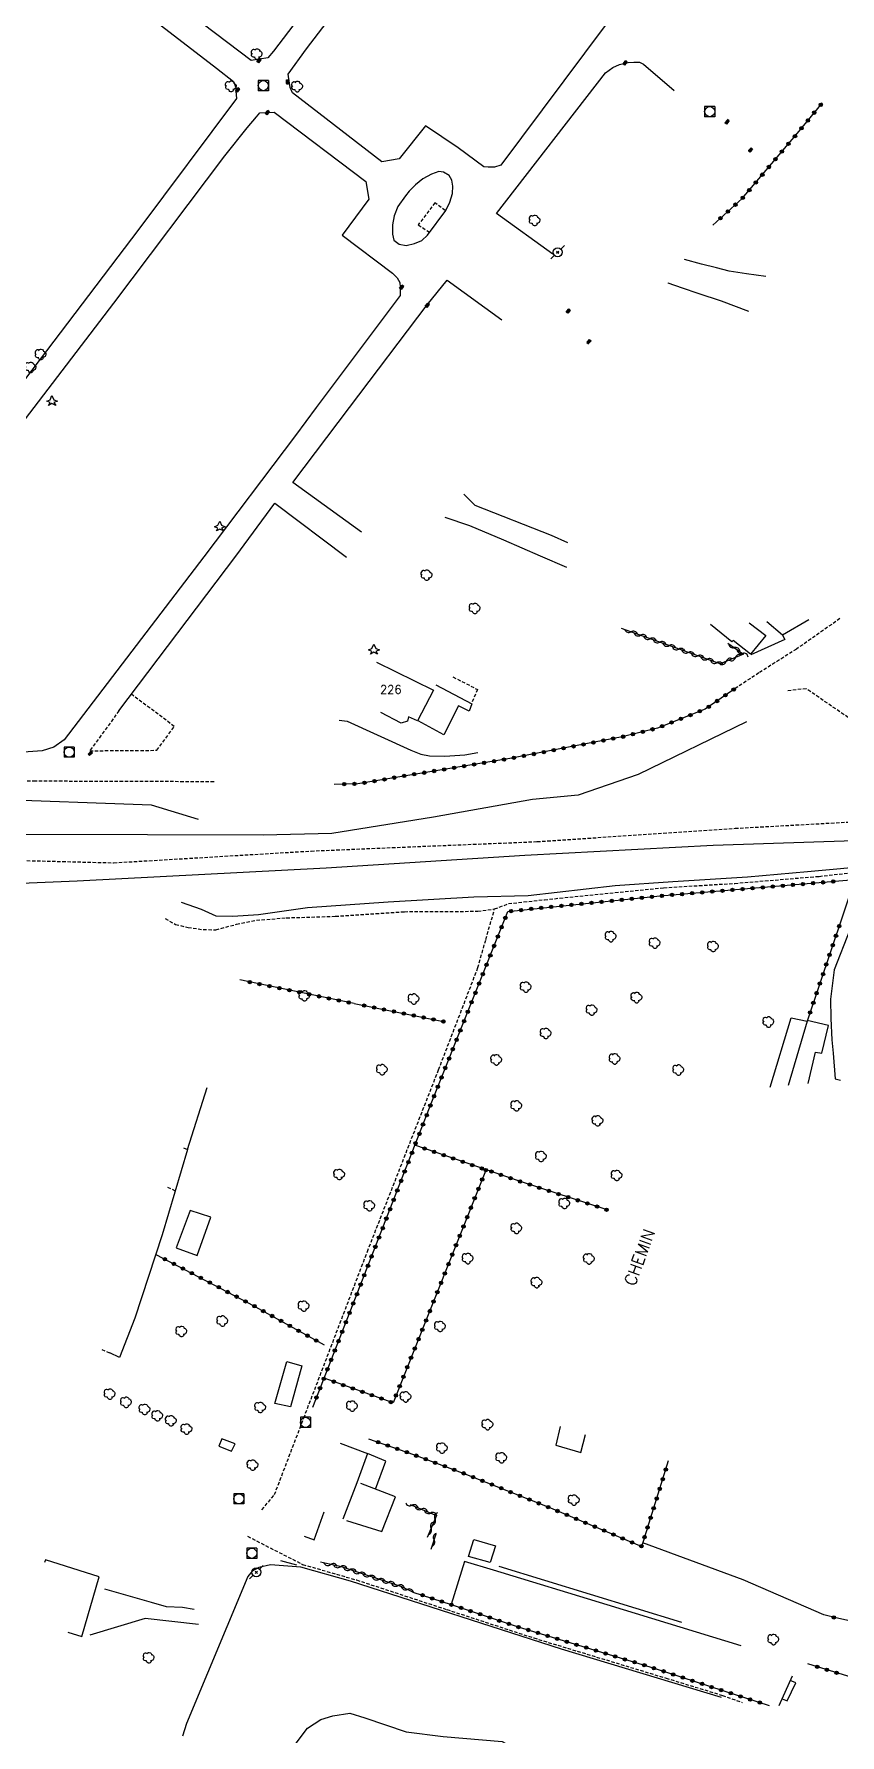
# Model space of a CAD drawing. Header units: millimetres. Extents: x 113000 to 114000, y 124000 to 125000.
# Drawn here: x 113452.6 to 113572.2, y 124478.1 to 124730.4 of the extents above; entities that cross this region are included whole.
import ezdxf
from ezdxf.enums import TextEntityAlignment as Align

# ---------------------------------------------------------------- set-up
doc = ezdxf.new("R2010")
doc.units = ezdxf.units.MM
doc.linetypes.add('DASHED', pattern=[0.75, 0.5, -0.25])
doc.layers.get('0').update_dxf_attribs({"linetype": 'CONTINUOUS'})
for name, color, linetype in [('W0008', 7, 'CONTINUOUS'), ('W0017', 7, 'CONTINUOUS'), ('W0070', 7, 'DASHED'), ('W0071', 7, 'CONTINUOUS'), ('W0101', 7, 'CONTINUOUS'), ('W0104', 1, 'CONTINUOUS'), ('W0112', 1, 'DASHED'), ('W0211', 2, 'CONTINUOUS'), ('W0214', 2, 'CONTINUOUS'), ('W0300', 7, 'CONTINUOUS'), ('W0303', 7, 'CONTINUOUS'), ('W0310', 3, 'CONTINUOUS'), ('W0322', 7, 'CONTINUOUS'), ('W0323', 7, 'CONTINUOUS'), ('W0330', 7, 'CONTINUOUS'), ('W0333', 7, 'CONTINUOUS'), ('W0401', 7, 'CONTINUOUS'), ('W0420', 7, 'CONTINUOUS'), ('W0473', 7, 'CONTINUOUS'), ('W0989', 7, 'CONTINUOUS'), ('W0991', 7, 'CONTINUOUS')]:
    doc.layers.add(name, color=color, linetype=linetype)
doc.styles.get("Standard").update_dxf_attribs({"font": 'romans.shx', "width": 0.85})

# ---------------------------------------------------------------- blocks, each defined once
blk = doc.blocks.new('T420')
for p, q in [((0.75, 0.75), (-0.75, 0.75)), ((-0.75, 0.75), (-0.75, -0.75)), ((0.75, 0.75), (0.75, -0.75)), ((0.75, -0.75), (-0.75, -0.75))]:
    blk.add_line(p, q)
blk.add_ellipse((0, 0), major_axis=(-0.53, 0.53), ratio=1, start_param=3.926991, end_param=10.210176)
blk = doc.blocks.new('T300')
for p, q in [((-0.8, 0.51), (-0.86, 0.34)), ((-0.86, 0.34), (-0.86, 0.17)), ((-0.86, 0.17), (-0.74, 0.06)), ((-0.69, 0.63), (-0.8, 0.51)), ((-0.8, -0.06), (-0.74, 0.06)), ((-0.74, 0.06), (-0.69, 0.11)), ((-0.57, 0.69), (-0.69, 0.63)), ((-0.46, 0.69), (-0.57, 0.69)), ((-0.29, 0.63), (-0.46, 0.69)), ((-0.29, 0.63), (-0.17, 0.74)), ((-0.23, 0.57), (-0.29, 0.63)), ((-0.17, 0.74), (-0.06, 0.8)), ((-0.06, 0.8), (0.06, 0.8)), ((0.06, 0.8), (0.23, 0.74)), ((0.23, 0.74), (0.34, 0.63)), ((0.34, 0.63), (0.4, 0.51)), ((0.46, 0.46), (0.34, 0.46)), ((0.4, 0.51), (0.4, 0.46)), ((0.57, 0.4), (0.46, 0.46)), ((0.57, 0.4), (0.69, 0.29)), ((0.69, 0.29), (0.74, 0.17)), ((0.74, 0.06), (0.69, -0.17)), ((0.74, 0.17), (0.74, 0.06)), ((-0.8, -0.17), (-0.8, -0.06)), ((-0.8, -0.23), (-0.8, -0.17)), ((-0.74, -0.34), (-0.8, -0.23)), ((-0.69, -0.4), (-0.74, -0.34)), ((-0.51, -0.46), (-0.69, -0.4)), ((-0.4, -0.46), (-0.51, -0.46)), ((-0.4, -0.46), (-0.34, -0.46)), ((-0.34, -0.46), (-0.34, -0.4)), ((-0.34, -0.51), (-0.34, -0.46)), ((-0.29, -0.63), (-0.34, -0.51)), ((-0.17, -0.74), (-0.29, -0.63)), ((-0.06, -0.8), (-0.17, -0.74)), ((0.06, -0.8), (-0.06, -0.8)), ((0.17, -0.74), (0.06, -0.8)), ((0.23, -0.69), (0.17, -0.74)), ((0.29, -0.46), (0.23, -0.46)), ((0.29, -0.63), (0.23, -0.69)), ((0.46, -0.4), (0.29, -0.46)), ((0.34, -0.51), (0.29, -0.63)), ((0.34, -0.51), (0.34, -0.46)), ((0.57, -0.34), (0.46, -0.4)), ((0.63, -0.29), (0.57, -0.34)), ((0.69, -0.17), (0.63, -0.29))]:
    blk.add_line(p, q)
blk = doc.blocks.new('T303')
for p, q in [((-0.77, 0), (-0.28, 0.21)), ((-0.28, -0.21), (-0.77, 0)), ((-0.28, 0.21), (0, 0.83)), ((0, 0.83), (0.28, 0.21)), ((0.28, 0.21), (0.83, 0)), ((0.83, 0), (0.28, -0.21)), ((-0.49, -0.63), (-0.28, -0.21)), ((0, -0.35), (-0.49, -0.63)), ((0.56, -0.63), (0, -0.35)), ((0.28, -0.21), (0.56, -0.63))]:
    blk.add_line(p, q)
blk = doc.blocks.new('T473')
for p, q in [((-0.166667, 0.166667), (0.166667, -0.166667)), ((-0.166667, -0.166667), (0.166667, 0.166667)), ((0.500001, 0.500001), (1.000002, 1.000002)), ((-1.000002, -1.000002), (-0.500001, -0.500001))]:
    blk.add_line(p, q)
blk.add_ellipse((0, 0), major_axis=(0.471405, 0.471405), ratio=1, start_param=5.4977871438, end_param=11.780972451)
blk = doc.blocks.new('T401')
for p, q in [((-0.3, 0.3), (0, 0.3)), ((-0.3, -0.25), (-0.3, 0.3)), ((-0.3, 0.15), (0, 0.15)), ((-0.3, 0), (0, 0)), ((0, 0.3), (0, -0.25)), ((-0.3, -0.15), (0, -0.15)), ((-0.3, -0.25), (-0.3, -0.3)), ((-0.3, -0.3), (0, -0.3)), ((0, -0.3), (0, -0.25))]:
    blk.add_line(p, q)
blk = doc.blocks.new('t323o')
at = {"color": 0, "linetype": 'Continuous'}
for radius in [0.25, 0.15]:
    blk.add_circle((0, 0), radius, dxfattribs=at)
blk = doc.blocks.new('t310o')
at = {"color": 0, "linetype": 'Continuous'}
for centre, start, end in [((-0.5, 0.38), 216.8699, 323.1304), ((0.5, -0.37), 36.8699, 143.1303)]:
    blk.add_arc(centre, 0.625, start, end, dxfattribs=at)
blk = doc.blocks.new('t322o')
at = {"color": 0, "linetype": 'Continuous'}
for radius in [0.25, 0.15]:
    blk.add_circle((0, 0), radius, dxfattribs=at)

msp = doc.modelspace()

# ---------------------------------------------------------------- linework, layer by layer
at = {"layer": 'W0008'}
msp.add_lwpolyline([(113491.62, 124503.26), (113489.27, 124503.91)], dxfattribs=at)
at = {"layer": 'W0017'}
for points in [[(113561.21, 124694.45), (113558.35, 124694.84), (113555.79, 124695.24), (113553.87, 124695.72), (113551.68, 124696.29), (113549.14, 124696.97)], [(113546.68, 124693.53), (113546.68, 124693.53), (113548.82, 124692.77), (113551.12, 124691.98), (113554.58, 124690.86), (113558.62, 124689.29)], [(113531.85, 124654.96), (113529.42, 124656.01), (113518.09, 124660.48), (113516.42, 124662.15)], [(113513.6, 124658.74), (113517.25, 124657.5), (113522.27, 124655.4), (113527.72, 124653.01), (113531.63, 124651.32)], [(113563.69, 124641.23), (113561.38, 124643.21)], [(113497.89, 124628.63), (113499.09, 124628.48), (113508.52, 124624.17), (113510, 124623.57), (113511.29, 124623.34), (113513.59, 124623.27), (113516.54, 124623.51), (113518.46, 124623.82)], [(113463.09, 124499.75), (113470.01, 124497.81), (113472.25, 124497.15), (113474.64, 124497.05), (113476.41, 124496.75)], [(113477.04, 124494.46), (113469.12, 124495.38), (113460.93, 124492.91)]]:
    msp.add_lwpolyline(points, dxfattribs=at)
at = {"layer": 'W0070'}
for points in [[(113439.58, 124608.1), (113464.44, 124607.47), (113493.73, 124609.22), (113505.77, 124609.73), (113527.29, 124610.61), (113556.65, 124612.59), (113586.28, 124614.21), (113609.96, 124614.75)], [(113472.1, 124599.2), (113473.62, 124598.32), (113475.52, 124597.89), (113477.74, 124597.56), (113479.62, 124597.54), (113482.69, 124598.35), (113485.65, 124598.95), (113490.06, 124599.31), (113497.33, 124599.53), (113507.59, 124600.22), (113518.47, 124600.28), (113520.96, 124600.62), (113523.04, 124601.42), (113528.38, 124602), (113546.05, 124603.77), (113556.6, 124604.42), (113569.1, 124605.46), (113576.38, 124606.28), (113583.35, 124607.34), (113587.01, 124607.95), (113591.25, 124607.82), (113595.55, 124607.49), (113600.37, 124607.48), (113608.17, 124608.39)], [(113486.44, 124511.49), (113488.31, 124513.75), (113492.66, 124525.12), (113502.09, 124549.79), (113512.65, 124576.77), (113518.49, 124591.92), (113519.67, 124596.11), (113520.96, 124600.62)], [(113484.32, 124507.56), (113492.48, 124503.39), (113500.48, 124501.08), (113513.88, 124496.69), (113526.78, 124492.48), (113546.4, 124486.52), (113554.76, 124483.96), (113557.7, 124482.91)]]:
    msp.add_lwpolyline(points, dxfattribs=at)
at = {"layer": 'W0071'}
for points in [[(113553.01, 124813.18), (113533.35, 124787.17), (113514.12, 124761.94), (113488.14, 124727.85), (113487.3, 124726.87), (113484.85, 124726.49), (113465.09, 124741.48), (113462.02, 124743.87), (113461.35, 124747.14), (113462.15, 124747.83), (113467.2, 124754.55), (113481.34, 124773.34), (113487.94, 124781.97), (113501.56, 124799.74), (113517.54, 124820.7), (113520.83, 124824.92), (113522.24, 124826.44), (113523.37, 124827.54), (113524.26, 124827.67), (113526.44, 124827.68), (113528.25, 124827.34), (113534.73, 124824.35), (113552.45, 124815.22)], [(113507.72, 124706.42), (113506.61, 124704.83), (113506.08, 124703.44), (113505.82, 124702.09), (113505.81, 124700.75), (113506.03, 124699.82), (113506.79, 124699.25), (113507.83, 124699.02), (113509.1, 124699.32), (113510.15, 124699.78), (113511.01, 124700.59), (113513.73, 124704.22), (113514.33, 124705.47), (113514.71, 124706.77), (113514.76, 124707.85), (113514.62, 124708.72), (113514.23, 124709.42), (113513.4, 124709.9), (113512.69, 124710), (113511.6, 124709.64), (113510.32, 124708.95), (113509.21, 124708.03), (113508.27, 124707.1)]]:
    msp.add_lwpolyline(points, close=True, dxfattribs=at)
for points in [[(113537.38, 124731.66), (113521.89, 124710.96), (113520.94, 124710.65), (113520, 124710.64), (113519.39, 124710.73), (113515.55, 124713.52), (113510.71, 124716.82), (113506.79, 124711.88), (113504.21, 124711.48), (113490.96, 124721.71), (113490.63, 124722.48), (113490.54, 124723.12), (113490.35, 124724.48), (113493.05, 124728.21), (113516.65, 124759.08)], [(113406.58, 124675), (113410.54, 124680.29), (113428.22, 124703.46), (113448.41, 124730.16), (113456.29, 124740.44), (113456.98, 124740.71), (113458.01, 124740.88), (113458.74, 124740.88), (113459.62, 124740.62), (113460.79, 124740.05), (113462.55, 124738.58), (113479.7, 124725.36), (113482.2, 124723.39), (113482.55, 124722.47), (113482.56, 124721.92), (113482.66, 124720.84), (113468.17, 124701.45), (113448.12, 124675)], [(113529.6, 124697.78), (113521.27, 124703.78), (113537.4, 124724.67), (113538.5, 124725.47), (113539.5, 124725.89), (113540.76, 124726.21), (113541.63, 124726.26), (113542.45, 124726.24), (113543.07, 124725.96), (113547.59, 124722.04)], [(113452.64, 124675), (113464.49, 124690.51), (113480.96, 124712.33), (113484.23, 124716.49), (113485.62, 124718.13), (113486.13, 124718.73), (113488.25, 124718.8), (113501.85, 124708.55), (113502.32, 124705.94), (113498.34, 124700.57)], [(113498.34, 124700.57), (113505.8, 124694.94), (113506.49, 124694.26), (113506.88, 124693.57), (113506.97, 124692.85), (113506.95, 124691.65), (113494.51, 124675)], [(113499.45, 124675), (113510.96, 124690.22), (113513.91, 124693.92), (113522.05, 124688.02)], [(113494.51, 124675), (113491.43, 124670.88), (113477.82, 124652.85), (113457.1, 124625.7), (113455.55, 124624.64), (113453.84, 124624.06), (113449.69, 124623.78), (113438.28, 124623.71), (113422.05, 124623.97), (113417.44, 124624.01), (113416.49, 124624.37), (113415.89, 124624.83), (113415.56, 124625.54), (113415.47, 124626.31), (113426.78, 124640.67), (113444.46, 124664.31), (113452.64, 124675)], [(113501.24, 124656.53), (113491.05, 124663.89), (113499.45, 124675)], [(113465.23, 124630.02), (113482.58, 124652.98), (113488.35, 124660.83), (113499.01, 124652.83)]]:
    msp.add_lwpolyline(points, dxfattribs=at)
at = {"layer": 'W0101'}
for points in [[(113503.42, 124637.25), (113511.9, 124633.06), (113509.54, 124628.51), (113508.21, 124629.11), (113508.05, 124628.49), (113507.12, 124628.19), (113504.1, 124629.79)], [(113498.06, 124521.38), (113502.13, 124519.86), (113500.51, 124515.48)], [(113500.51, 124515.48), (113498.46, 124510.11)]]:
    msp.add_lwpolyline(points, dxfattribs=at)
at = {"layer": 'W0104'}
for points in [[(113558.74, 124643.09), (113561.23, 124641.2), (113558.96, 124638.4), (113556.34, 124640.47), (113556.15, 124640.26), (113552.98, 124642.83)], [(113512.23, 124633.89), (113517.58, 124631.03), (113517.17, 124629.98), (113515.61, 124630.77), (113513.45, 124626.45), (113509.62, 124628.55)], [(113561.85, 124574.17), (113564.99, 124584.46), (113567.35, 124584), (113564.54, 124574.44)], [(113567.49, 124574.73), (113568.58, 124579.37), (113569.54, 124579.22), (113570.52, 124583.34), (113567.33, 124584.06)], [(113530.7, 124523.87), (113530.05, 124521.06), (113533.74, 124519.98), (113534.47, 124522.68)], [(113503.29, 124514.54), (113504.84, 124518.71), (113502.13, 124519.86)], [(113498.99, 124509.91), (113504.24, 124508.26), (113506.28, 124513.41), (113501.1, 124515.37)], [(113492.73, 124507.6), (113494.19, 124507.03), (113495.7, 124511.17)], [(113462.29, 124501.57), (113454.31, 124504.05), (113454.2, 124503.67)], [(113457.63, 124493.32), (113459.7, 124492.7), (113462.29, 124501.57)], [(113563.63, 124483.44), (113564.4, 124483.13), (113565.65, 124485.83), (113564.84, 124486.15)]]:
    msp.add_lwpolyline(points, dxfattribs=at)
for points in [[(113478.84, 124554.91), (113475.79, 124555.91), (113473.73, 124550.34), (113476.83, 124549.22)], [(113490.16, 124533.49), (113492.37, 124532.85), (113490.69, 124526.78), (113488.38, 124527.28)], [(113480.51, 124522.01), (113480.06, 124520.92), (113481.94, 124520.18), (113482.45, 124521.29), (113480.51, 124522.01)], [(113517.88, 124507.07), (113521.08, 124506.16), (113520.31, 124503.67), (113517.1, 124504.58), (113517.88, 124507.07)]]:
    msp.add_lwpolyline(points, close=True, dxfattribs=at)
at = {"layer": 'W0112'}
for points in [[(113513.62, 124704.24), (113512.1, 124705.38), (113509.64, 124702.11), (113511.31, 124701)], [(113572.21, 124643.7), (113565.76, 124639.17), (113560.18, 124635.64), (113556.95, 124633.52)], [(113514.77, 124635.06), (113518.43, 124633.18), (113517.5, 124631.06)], [(113465.23, 124630.02), (113460.9, 124624.09), (113470.84, 124624.16), (113473.44, 124627.71), (113467.08, 124632.47)], [(113609.29, 124626.37), (113584.03, 124625.27), (113579.43, 124625.52), (113579.43, 124625.52), (113578.98, 124625.67), (113575.29, 124627.74), (113567.22, 124633.29), (113564.29, 124632.98)], [(113479.33, 124619.49), (113452.85, 124619.57), (113422.41, 124619.84), (113399.7, 124621.57), (113375.66, 124623.32), (113363.13, 124624.51), (113346.38, 124626.33), (113323.17, 124630.55)], [(113472.44, 124559.37), (113473.57, 124558.83)], [(113462.7, 124535.29), (113463.88, 124534.76)]]:
    msp.add_lwpolyline(points, dxfattribs=at)
at = {"layer": 'W0211'}
for points in [[(113477.03, 124613.9), (113470.08, 124616.03), (113445.42, 124616.89), (113413.77, 124617.18), (113399.81, 124618.93), (113385.16, 124620.03), (113362.33, 124622.62), (113336.08, 124625.93), (113318.64, 124628.04), (113315.95, 124620.86)], [(113474.44, 124601.62), (113477.42, 124600.61), (113479.59, 124599.62), (113482.12, 124599.54), (113485.93, 124599.81), (113493.18, 124600.86), (113505.18, 124601.67), (113517.86, 124602.43), (113525.93, 124602.61), (113538.83, 124604.1), (113547.43, 124604.71), (113558.49, 124605.4), (113567.4, 124606.2), (113577.67, 124607.1), (113586.31, 124608.41), (113591.43, 124608.34), (113601.01, 124608.39), (113608.31, 124608.99)], [(113489.36, 124471.89), (113489.75, 124473.38), (113491.53, 124476.87), (113493.22, 124479.12), (113495.16, 124480.4), (113496.98, 124480.95), (113499.49, 124481.34), (113501.69, 124480.61), (113507.82, 124478.57), (113513.35, 124477.85), (113522.09, 124477.13), (113525.22, 124475.37), (113529.81, 124472.38), (113540.29, 124464.86), (113542.49, 124461.93), (113544.14, 124458.65), (113544.78, 124456.76), (113545.37, 124454.34)]]:
    msp.add_lwpolyline(points, dxfattribs=at)
at = {"layer": 'W0214'}
for points in [[(113558.35, 124628.37), (113542.25, 124620.59), (113533.35, 124617.51), (113526.6, 124616.87), (113511.9, 124614.22), (113496.83, 124611.83), (113486.62, 124611.57), (113469.47, 124611.63), (113438.71, 124611.65), (113418.26, 124612.08), (113399.6, 124611.58), (113390.88, 124612.24), (113376.61, 124614.08), (113366.87, 124615.69), (113343.94, 124619.31), (113329.1, 124621.77), (113323.13, 124620.42)], [(113607.97, 124611.14), (113581.78, 124610.96), (113553.39, 124610.05), (113525.47, 124608.53), (113495.95, 124606.69), (113459.01, 124604.75), (113443.6, 124604.08), (113418.98, 124605.61), (113401.84, 124606.11), (113395.47, 124602.95), (113389.64, 124600.48), (113387.16, 124599.76), (113371.31, 124597.07), (113358.9, 124594.26), (113350.68, 124592.27), (113337.68, 124587.44), (113329.18, 124583.24), (113328.38, 124582.89)], [(113609.54, 124605.23), (113592.7, 124602.63), (113585.08, 124601.33), (113582.02, 124600.58), (113577.97, 124599.75), (113575.43, 124599.22), (113573.65, 124597.51), (113571.33, 124591.59), (113570.8, 124587.26), (113570.87, 124584.36), (113571.01, 124581.22), (113571.18, 124579.22), (113571.49, 124575.42), (113572.28, 124575.21)], [(113554.63, 124483.64), (113530.87, 124490.82), (113499.56, 124500.91), (113492.21, 124503), (113487.69, 124503.31), (113485.98, 124502.94), (113485.01, 124502.38), (113484.33, 124501.61), (113475.25, 124479.81), (113474.68, 124477.9)]]:
    msp.add_lwpolyline(points, dxfattribs=at)
at = {"layer": 'W0303'}
for points in [[(113567.58, 124643.49), (113563.69, 124641.24), (113564.01, 124640.61), (113558.97, 124638.31)], [(113548.77, 124494.75), (113521.66, 124503.08)]]:
    msp.add_lwpolyline(points, dxfattribs=at)
at = {"layer": 'W0310'}
for points in [[(113555.55, 124640.07), (113557.92, 124638.42), (113554.42, 124636.98), (113539.81, 124642.24)], [(113508.43, 124512.27), (113512.34, 124510.65), (113510.95, 124507.38)], [(113512.24, 124507.86), (113511.51, 124505.62)], [(113508.85, 124499.28), (113507.22, 124500.06), (113498.26, 124503.01), (113495.15, 124503.7)]]:
    msp.add_lwpolyline(points, dxfattribs=at)
at = {"layer": 'W0322'}
msp.add_lwpolyline([(113556.95, 124633.52), (113552.22, 124630.27), (113545.12, 124627.45), (113539.9, 124626.15), (113523.24, 124622.93), (113509.29, 124620.64), (113500.67, 124619.18), (113497.16, 124619.11)], dxfattribs=at)
at = {"layer": 'W0323'}
for points in [[(113553.35, 124702.07), (113557.7, 124706.01), (113565.64, 124715.39), (113569.62, 124720.23)], [(113493.97, 124526.74), (113500.33, 124542.94), (113507.51, 124561.38), (113511.75, 124572.27), (113522.94, 124600.27), (113545.54, 124602.55), (113574.42, 124604.97), (113567.35, 124584)], [(113500.13, 124586.58), (113483.16, 124590.09)], [(113500.13, 124586.58), (113513.64, 124583.88)], [(113537.8, 124555.94), (113524.64, 124560.23), (113509.15, 124565.57)], [(113519.71, 124561.98), (113511.23, 124540.65), (113505.89, 124527.36), (113495.69, 124531)], [(113470.72, 124549.36), (113484.5, 124542.16), (113495.68, 124535.94)], [(113502.27, 124522.01), (113508.95, 124519.67), (113516.54, 124516.84), (113529.24, 124511.76), (113542.79, 124506.06), (113546.78, 124518.79)], [(113508.85, 124499.27), (113514.5, 124497.42), (113524.46, 124494.12), (113544.64, 124487.99), (113554.82, 124484.66), (113561.7, 124482.44)], [(113580.59, 124493.44), (113571.83, 124495.4), (113569.84, 124495.89)], [(113575.97, 124486.02), (113567.42, 124488.64)]]:
    msp.add_lwpolyline(points, dxfattribs=at)
at = {"layer": 'W0330'}
for points in [[(113475.4, 124564.96), (113478.3, 124574.15)], [(113474.8, 124565.21), (113475.4, 124564.96), (113471.65, 124552.26), (113467.58, 124539.92), (113465.31, 124534.07), (113463.88, 124534.76)], [(113569.84, 124495.89), (113557.87, 124501.09), (113542.95, 124506.61)], [(113557.54, 124491.31), (113537.68, 124497.39), (113520.8, 124502.53), (113516.48, 124503.83), (113514.5, 124497.42)]]:
    msp.add_lwpolyline(points, dxfattribs=at)
at = {"layer": 'W0333'}
msp.add_lwpolyline([(113563.2, 124482.46), (113565.16, 124486.87)], dxfattribs=at)

# ---------------------------------------------------------------- block references
at = {"layer": 'W0300'}
for p in [(113485.71, 124727.42), (113481.87, 124722.65), (113491.7, 124722.61), (113526.93, 124702.76), (113452.14, 124680.96), (113453.63, 124682.86), (113510.9, 124650.13), (113518.05, 124645.21), (113538.23, 124596.52), (113544.76, 124595.56), (113553.41, 124595.04), (113492.76, 124587.72), (113525.62, 124589.03), (113542.05, 124587.47), (113508.98, 124587.26), (113535.39, 124585.62), (113561.63, 124583.85), (113528.59, 124582.16), (113521.24, 124578.22), (113538.8, 124578.37), (113504.28, 124576.78), (113548.25, 124576.73), (113524.23, 124571.41), (113536.27, 124569.18), (113527.87, 124563.9), (113497.94, 124561.23), (113539.1, 124561.09), (113502.41, 124556.58), (113531.34, 124556.92), (113524.24, 124553.24), (113517.01, 124548.75), (113534.99, 124548.7), (113527.22, 124545.19), (113480.6, 124539.49), (113492.67, 124541.7), (113474.51, 124537.95), (113512.89, 124538.68), (113463.89, 124528.66), (113466.31, 124527.43), (113499.85, 124526.85), (113507.78, 124528.23), (113469.06, 124526.38), (113470.95, 124525.43), (113472.96, 124524.68), (113486.22, 124526.68), (113475.28, 124523.46), (113519.94, 124524.12), (113513.18, 124520.64), (113485.08, 124518.11), (113522.01, 124519.2), (113532.75, 124512.93), (113562.36, 124492.23), (113469.67, 124489.54)]:
    msp.add_blockref('T300', p, dxfattribs=at)
at = {"layer": 'W0303'}
for p in [(113455.28, 124675.96), (113480.18, 124657.33), (113503.04, 124639.05)]:
    msp.add_blockref('T303', p, dxfattribs=at)
at = {"layer": 'W0310'}
for p, rotation in [((113541.22, 124641.73), 160.2251824369354), ((113542.63, 124641.22), 160.2251824369354), ((113544.04, 124640.71), 160.2251824369354), ((113545.46, 124640.21), 160.2251824369354), ((113546.87, 124639.7), 160.2251824369354), ((113548.28, 124639.19), 160.2251824369354), ((113549.69, 124638.68), 160.2251824369354), ((113551.1, 124638.18), 160.2251824369354), ((113556.53, 124639.39), 325.1281203890508), ((113557.76, 124638.53), 325.1281203890508), ((113552.51, 124637.67), 160.2251824369354), ((113553.93, 124637.16), 160.2251824369354), ((113555.32, 124637.35), 202.3925019384293), ((113556.71, 124637.92), 202.3925019384293), ((113508.7, 124512.16), 337.4864563495949), ((113510.09, 124511.59), 337.4864563495949), ((113511.47, 124511.01), 337.4864563495949), ((113512.12, 124510.14), 247.0189098339944), ((113511.53, 124508.76), 247.0189098339944), ((113511.97, 124507.04), 252.1481161114498), ((113496.61, 124503.37), 167.5922299087114), ((113498.08, 124503.05), 167.5922299087114), ((113499.51, 124502.6), 161.7878712430297), ((113500.93, 124502.13), 161.7878712430297), ((113502.36, 124501.66), 161.7878712430297), ((113503.78, 124501.19), 161.7878712430297), ((113505.21, 124500.73), 161.7878712430297), ((113506.63, 124500.26), 161.7878712430297), ((113508.01, 124499.68), 154.3385037529606)]:
    msp.add_blockref('t310o', p, dxfattribs=dict(at, rotation=rotation))
at = {"layer": 'W0322'}
for p, rotation in [((113553.97, 124631.47), 214.5398773752845), ((113555.21, 124632.32), 214.5398773752845), ((113556.44, 124633.17), 214.5398773752845), ((113547.22, 124628.29), 201.6231961278681), ((113548.62, 124628.84), 201.6231961278681), ((113550.01, 124629.39), 201.6231961278681), ((113551.41, 124629.95), 201.6231961278681), ((113552.74, 124630.62), 214.5398773752845), ((113538.57, 124625.89), 190.9339674133392), ((113540.04, 124626.18), 194.0362434678888), ((113541.49, 124626.55), 194.0362434678888), ((113542.95, 124626.91), 194.0362434678888), ((113544.41, 124627.27), 194.0362434678888), ((113545.83, 124627.73), 201.6231961278681), ((113525.31, 124623.33), 190.9339674133392), ((113526.79, 124623.61), 190.9339674133392), ((113528.26, 124623.9), 190.9339674133392), ((113529.73, 124624.18), 190.9339674133392), ((113531.2, 124624.47), 190.9339674133392), ((113532.68, 124624.75), 190.9339674133392), ((113534.15, 124625.04), 190.9339674133392), ((113535.62, 124625.32), 190.9339674133392), ((113537.1, 124625.61), 190.9339674133392), ((113510.52, 124620.84), 189.3190547372702), ((113512, 124621.09), 189.3190547372702), ((113513.48, 124621.33), 189.3190547372702), ((113514.96, 124621.57), 189.3190547372702), ((113516.44, 124621.81), 189.3190547372702), ((113517.92, 124622.06), 189.3190547372702), ((113519.4, 124622.3), 189.3190547372702), ((113520.88, 124622.54), 189.3190547372702), ((113522.36, 124622.79), 189.3190547372702), ((113523.84, 124623.05), 190.9339674133392), ((113498.66, 124619.14), 181.1098648674638), ((113500.16, 124619.17), 181.1098648674638), ((113501.65, 124619.34), 189.6520533473929), ((113503.13, 124619.59), 189.6520533473929), ((113504.61, 124619.84), 189.6520533473929), ((113506.08, 124620.1), 189.6520533473929), ((113507.56, 124620.35), 189.6520533473929), ((113509.04, 124620.6), 189.6520533473929)]:
    msp.add_blockref('t322o', p, dxfattribs=dict(at, rotation=rotation))
at = {"layer": 'W0323'}
for p, rotation in [((113569.35, 124719.91), 50.59655965721383), ((113567.45, 124717.59), 50.59655965721383), ((113568.4, 124718.75), 50.59655965721383), ((113564.57, 124714.13), 49.74009383044844), ((113565.54, 124715.27), 49.74009383044844), ((113566.5, 124716.43), 50.59655965721383), ((113562.63, 124711.84), 49.74009383044844), ((113563.6, 124712.98), 49.74009383044844), ((113560.69, 124709.55), 49.74009383044844), ((113561.66, 124710.69), 49.74009383044844), ((113558.76, 124707.26), 49.74009383044844), ((113559.73, 124708.4), 49.74009383044844), ((113555.58, 124704.09), 42.2099883821461), ((113556.69, 124705.1), 42.2099883821461), ((113557.79, 124706.12), 49.74009383044844), ((113554.47, 124703.08), 42.2099883821461), ((113551.78, 124603.07), 4.776772759829028), ((113553.27, 124603.2), 4.776772759829028), ((113554.77, 124603.32), 4.776772759829028), ((113556.26, 124603.45), 4.776772759829028), ((113557.76, 124603.57), 4.776772759829028), ((113559.25, 124603.7), 4.776772759829028), ((113560.75, 124603.82), 4.776772759829028), ((113562.24, 124603.95), 4.776772759829028), ((113563.73, 124604.07), 4.776772759829028), ((113565.23, 124604.2), 4.776772759829028), ((113566.72, 124604.32), 4.776772759829028), ((113568.22, 124604.45), 4.776772759829028), ((113569.71, 124604.57), 4.776772759829028), ((113571.21, 124604.7), 4.776772759829028), ((113526.4, 124600.62), 5.779628095716437), ((113527.89, 124600.77), 5.779628095716437), ((113529.38, 124600.92), 5.779628095716437), ((113530.87, 124601.07), 5.779628095716437), ((113532.37, 124601.22), 5.779628095716437), ((113533.86, 124601.37), 5.779628095716437), ((113535.35, 124601.52), 5.779628095716437), ((113536.84, 124601.67), 5.779628095716437), ((113538.34, 124601.82), 5.779628095716437), ((113539.83, 124601.98), 5.779628095716437), ((113541.32, 124602.13), 5.779628095716437), ((113542.81, 124602.28), 5.779628095716437), ((113544.3, 124602.43), 5.779628095716437), ((113545.8, 124602.57), 4.776772759829028), ((113547.29, 124602.7), 4.776772759829028), ((113548.79, 124602.82), 4.776772759829028), ((113550.28, 124602.95), 4.776772759829028), ((113522, 124597.92), 68.21093980627766), ((113522.56, 124599.31), 68.21093980627766), ((113523.41, 124600.31), 5.779628095716437), ((113524.9, 124600.46), 5.779628095716437), ((113572.1, 124598.08), 251.3473033776596), ((113521.45, 124596.53), 68.21093980627766), ((113571.62, 124596.65), 251.3473033776596), ((113520.33, 124593.74), 68.21093980627766), ((113520.89, 124595.13), 68.21093980627766), ((113570.66, 124593.81), 251.3473033776596), ((113571.14, 124595.23), 251.3473033776596), ((113519.22, 124590.96), 68.21093980627766), ((113519.78, 124592.35), 68.21093980627766), ((113569.7, 124590.97), 251.3473033776596), ((113570.18, 124592.39), 251.3473033776596), ((113484.63, 124589.78), 168.3373149711343), ((113486.1, 124589.48), 168.3373149711343), ((113487.57, 124589.18), 168.3373149711343), ((113489.04, 124588.87), 168.3373149711343), ((113490.51, 124588.57), 168.3373149711343), ((113491.98, 124588.27), 168.3373149711343), ((113493.45, 124587.96), 168.3373149711343), ((113518.11, 124588.17), 68.21093980627766), ((113518.66, 124589.56), 68.21093980627766), ((113568.74, 124588.13), 251.3473033776596), ((113569.22, 124589.55), 251.3473033776596), ((113494.92, 124587.66), 168.3373149711343), ((113496.38, 124587.36), 168.3373149711343), ((113497.85, 124587.05), 168.3373149711343), ((113499.32, 124586.75), 168.3373149711343), ((113501.6, 124586.29), 348.6827253646651), ((113503.08, 124585.99), 348.6827253646651), ((113504.55, 124585.7), 348.6827253646651), ((113506.02, 124585.41), 348.6827253646651), ((113516.99, 124585.38), 68.21093980627766), ((113517.55, 124586.78), 68.21093980627766), ((113568.26, 124586.71), 251.3473033776596), ((113507.49, 124585.11), 348.6827253646651), ((113508.96, 124584.82), 348.6827253646651), ((113510.43, 124584.52), 348.6827253646651), ((113511.9, 124584.23), 348.6827253646651), ((113513.37, 124583.93), 348.6827253646651), ((113516.44, 124583.99), 68.21093980627766), ((113567.78, 124585.28), 251.3473033776596), ((113515.32, 124581.21), 68.21093980627766), ((113515.88, 124582.6), 68.21093980627766), ((113514.21, 124578.42), 68.21093980627766), ((113514.76, 124579.81), 68.21093980627766), ((113513.09, 124575.63), 68.21093980627766), ((113513.65, 124577.03), 68.21093980627766), ((113511.98, 124572.85), 68.21093980627766), ((113512.54, 124574.24), 68.21093980627766), ((113511.43, 124571.45), 68.73146169816782), ((113510.34, 124568.66), 68.73146169816782), ((113510.89, 124570.05), 68.73146169816782), ((113509.25, 124565.86), 68.73146169816782), ((113509.8, 124567.26), 68.73146169816782), ((113508.17, 124563.07), 68.73146169816782), ((113508.71, 124564.46), 68.73146169816782), ((113510.57, 124565.08), 160.9876216616406), ((113511.99, 124564.59), 160.9876216616406), ((113513.41, 124564.1), 160.9876216616406), ((113514.82, 124563.61), 160.9876216616406), ((113516.24, 124563.12), 160.9876216616406), ((113517.66, 124562.63), 160.9876216616406), ((113507.08, 124560.27), 68.72056593863033), ((113507.62, 124561.67), 68.73146169816782), ((113519.08, 124562.14), 160.9876216616406), ((113519.12, 124560.49), 248.3195525709078), ((113519.67, 124561.88), 248.3195525709078), ((113520.5, 124561.66), 160.9876216616406), ((113521.91, 124561.17), 160.9876216616406), ((113523.33, 124560.68), 160.9876216616406), ((113524.75, 124560.19), 161.9563795561231), ((113506.53, 124558.87), 68.72056593863033), ((113518.01, 124557.7), 248.3195525709078), ((113518.56, 124559.1), 248.3195525709078), ((113526.18, 124559.73), 161.9563795561231), ((113527.6, 124559.26), 161.9563795561231), ((113529.03, 124558.8), 161.9563795561231), ((113530.46, 124558.33), 161.9563795561231), ((113531.88, 124557.87), 161.9563795561231), ((113505.45, 124556.08), 68.72056593863033), ((113505.99, 124557.47), 68.72056593863033), ((113517.46, 124556.31), 248.3195525709078), ((113533.31, 124557.4), 161.9563795561231), ((113534.74, 124556.94), 161.9563795561231), ((113536.16, 124556.47), 161.9563795561231), ((113537.59, 124556.01), 161.9563795561231), ((113504.36, 124553.28), 68.72056593863033), ((113504.9, 124554.68), 68.72056593863033), ((113516.35, 124553.52), 248.3195525709078), ((113516.9, 124554.92), 248.3195525709078), ((113503.27, 124550.49), 68.72056593863033), ((113503.81, 124551.88), 68.72056593863033), ((113515.24, 124550.73), 248.3195525709078), ((113515.79, 124552.13), 248.3195525709078), ((113472.05, 124548.66), 332.4130956342878), ((113473.38, 124547.97), 332.4130956342878), ((113502.18, 124547.69), 68.72056593863033), ((113502.72, 124549.09), 68.72056593863033), ((113514.13, 124547.95), 248.3195525709078), ((113514.68, 124549.34), 248.3195525709078), ((113474.71, 124547.28), 332.4130956342878), ((113476.04, 124546.58), 332.4130956342878), ((113477.37, 124545.89), 332.4130956342878), ((113478.7, 124545.19), 332.4130956342878), ((113501.63, 124546.29), 68.72056593863033), ((113513.02, 124545.16), 248.3195525709078), ((113513.58, 124546.55), 248.3195525709078), ((113480.03, 124544.5), 332.4130956342878), ((113481.36, 124543.8), 332.4130956342878), ((113482.69, 124543.11), 332.4130956342878), ((113484.02, 124542.41), 332.4130956342878), ((113500.55, 124543.5), 68.72056593863033), ((113501.09, 124544.89), 68.72056593863033), ((113512.47, 124543.76), 248.3195525709078), ((113485.34, 124541.7), 330.9175452386754), ((113486.65, 124540.97), 330.9175452386754), ((113487.96, 124540.24), 330.9175452386754), ((113499.45, 124540.7), 68.56058251089111), ((113500, 124542.1), 68.56058251089111), ((113511.36, 124540.98), 248.3195525709078), ((113511.91, 124542.37), 248.3195525709078), ((113489.27, 124539.51), 330.9175452386754), ((113490.58, 124538.78), 330.9175452386754), ((113491.89, 124538.05), 330.9175452386754), ((113498.35, 124537.91), 68.56058251089111), ((113498.9, 124539.31), 68.56058251089111), ((113510.24, 124538.19), 248.1005335504326), ((113510.8, 124539.58), 248.1005335504326), ((113493.2, 124537.32), 330.9175452386754), ((113494.51, 124536.59), 330.9175452386754), ((113497.26, 124535.12), 68.56058251089111), ((113497.81, 124536.52), 68.56058251089111), ((113509.12, 124535.41), 248.1005335504326), ((113509.68, 124536.8), 248.1005335504326), ((113496.16, 124532.33), 68.56058251089111), ((113496.71, 124533.72), 68.56058251089111), ((113508, 124532.63), 248.1005335504326), ((113508.56, 124534.02), 248.1005335504326), ((113495.61, 124530.93), 68.56058251089111), ((113497.1, 124530.5), 160.3718057426632), ((113498.52, 124529.99), 160.3718057426632), ((113506.88, 124529.84), 248.1005335504326), ((113507.44, 124531.23), 248.1005335504326), ((113494.52, 124528.14), 68.56058251089111), ((113495.06, 124529.53), 68.56058251089111), ((113499.93, 124529.49), 160.3718057426632), ((113501.34, 124528.98), 160.3718057426632), ((113502.75, 124528.48), 160.3718057426632), ((113504.17, 124527.98), 160.3718057426632), ((113505.58, 124527.47), 160.3718057426632), ((113506.33, 124528.45), 248.1005335504326), ((113503.69, 124521.51), 340.7023129678067), ((113505.1, 124521.02), 340.7023129678067), ((113506.52, 124520.52), 340.7023129678067), ((113507.94, 124520.02), 340.7023129678067), ((113509.35, 124519.52), 339.5706821635367), ((113510.75, 124519), 339.5706821635367), ((113512.16, 124518.47), 339.5706821635367), ((113513.57, 124517.95), 339.5706821635367), ((113514.97, 124517.43), 339.5706821635367), ((113546.37, 124517.46), 72.55908791468221), ((113516.38, 124516.9), 339.5706821635367), ((113517.77, 124516.35), 338.1791394681373), ((113519.16, 124515.79), 338.1791394681373), ((113520.56, 124515.23), 338.1791394681373), ((113521.95, 124514.68), 338.1791394681373), ((113545.92, 124516.03), 72.55908791468221), ((113523.34, 124514.12), 338.1791394681373), ((113524.73, 124513.56), 338.1791394681373), ((113526.13, 124513), 338.1791394681373), ((113527.52, 124512.45), 338.1791394681373), ((113545.02, 124513.17), 72.55908791468221), ((113545.47, 124514.6), 72.55908791468221), ((113528.91, 124511.89), 338.1791394681373), ((113530.3, 124511.31), 337.1816595839185), ((113531.68, 124510.73), 337.1816595839185), ((113533.06, 124510.15), 337.1816595839185), ((113544.12, 124510.3), 72.55908791468221), ((113544.57, 124511.74), 72.55908791468221), ((113534.44, 124509.57), 337.1816595839185), ((113535.83, 124508.99), 337.1816595839185), ((113537.21, 124508.4), 337.1816595839185), ((113538.59, 124507.82), 337.1816595839185), ((113539.97, 124507.24), 337.1816595839185), ((113543.22, 124507.44), 72.55908791468221), ((113543.67, 124508.87), 72.55908791468221), ((113541.36, 124506.66), 337.1816595839185), ((113542.74, 124506.08), 337.1816595839185), ((113510.28, 124498.81), 341.8270355825138), ((113511.7, 124498.34), 341.8270355825138), ((113513.13, 124497.87), 341.8270355825138), ((113514.55, 124497.4), 341.6513659348955), ((113515.98, 124496.93), 341.6513659348955), ((113517.4, 124496.46), 341.6513659348955), ((113518.82, 124495.99), 341.6513659348955), ((113520.25, 124495.51), 341.6513659348955), ((113521.67, 124495.04), 341.6513659348955), ((113523.09, 124494.57), 341.6513659348955), ((113571.3, 124495.53), 166.2005146031094), ((113524.52, 124494.1), 343.0990475544288), ((113525.95, 124493.66), 343.0990475544288), ((113527.39, 124493.23), 343.0990475544288), ((113528.82, 124492.79), 343.0990475544288), ((113530.26, 124492.36), 343.0990475544288), ((113531.69, 124491.92), 343.0990475544288), ((113533.13, 124491.48), 343.0990475544288), ((113534.56, 124491.05), 343.0990475544288), ((113536, 124490.61), 343.0990475544288), ((113537.44, 124490.17), 343.0990475544288), ((113538.87, 124489.74), 343.0990475544288), ((113540.31, 124489.3), 343.0990475544288), ((113541.74, 124488.87), 343.0990475544288), ((113543.18, 124488.43), 343.0990475544288), ((113544.61, 124487.99), 343.0990475544288), ((113546.04, 124487.53), 341.9270355205093), ((113547.46, 124487.06), 341.9270355205093), ((113568.85, 124488.2), 162.9622322044735), ((113570.28, 124487.76), 162.9622322044735), ((113571.72, 124487.32), 162.9622322044735), ((113548.89, 124486.6), 341.9270355205093), ((113550.32, 124486.13), 341.9270355205093), ((113551.74, 124485.67), 341.9270355205093), ((113553.17, 124485.2), 341.9270355205093), ((113554.59, 124484.74), 341.9270355205093), ((113556.02, 124484.28), 342.0791820392434), ((113557.45, 124483.81), 342.0791820392434), ((113558.87, 124483.35), 342.0791820392434), ((113560.3, 124482.89), 342.0791820392434)]:
    msp.add_blockref('t323o', p, dxfattribs=dict(at, rotation=rotation))
at = {"layer": 'W0401'}
for p, rotation in [((113485.89, 124726.57), 140.8641585186512), ((113540.21, 124726.23), 140.5075406817065), ((113482.7, 124722.22), 140.8641585186512), ((113487.12, 124718.84), 140.8641585186512), ((113555.34, 124717.48), 140.5075406817065), ((113559.05, 124713.12), 319.1351045543134), ((113507.06, 124692.94), 140.8641585186512), ((113510.87, 124690.27), 140.8641585186512), ((113531.78, 124689.41), 140.8641585186512), ((113535.08, 124684.68), 319.8576600213253), ((113460.88, 124623.79), 133.9433463987307)]:
    msp.add_blockref('T401', p, dxfattribs=dict(at, rotation=rotation))
msp.add_blockref('T401', (113490.4, 124723.31), dxfattribs=at)
at = {"layer": 'W0420'}
for p in [(113486.65, 124722.76), (113552.88, 124718.9), (113457.84, 124623.89), (113492.9, 124524.46), (113483.01, 124513.12), (113484.93, 124505.04)]:
    msp.add_blockref('T420', p, dxfattribs=at)
at = {"layer": 'W0473'}
for p in [(113530.32, 124698.05), (113485.61, 124502.23)]:
    msp.add_blockref('T473', p, dxfattribs=at)

# ---------------------------------------------------------------- texts
at = {"layer": 'W0989'}
msp.add_text('CHEMIN', height=1.75, rotation=69.818, dxfattribs=at).set_placement((113541.77, 124544.57))
at = {"layer": 'W0991'}
msp.add_text('226', height=1.25, dxfattribs=at).set_placement((113505.56, 124633.18), align=Align.MIDDLE_CENTER)

doc.saveas('drawing.dxf')
